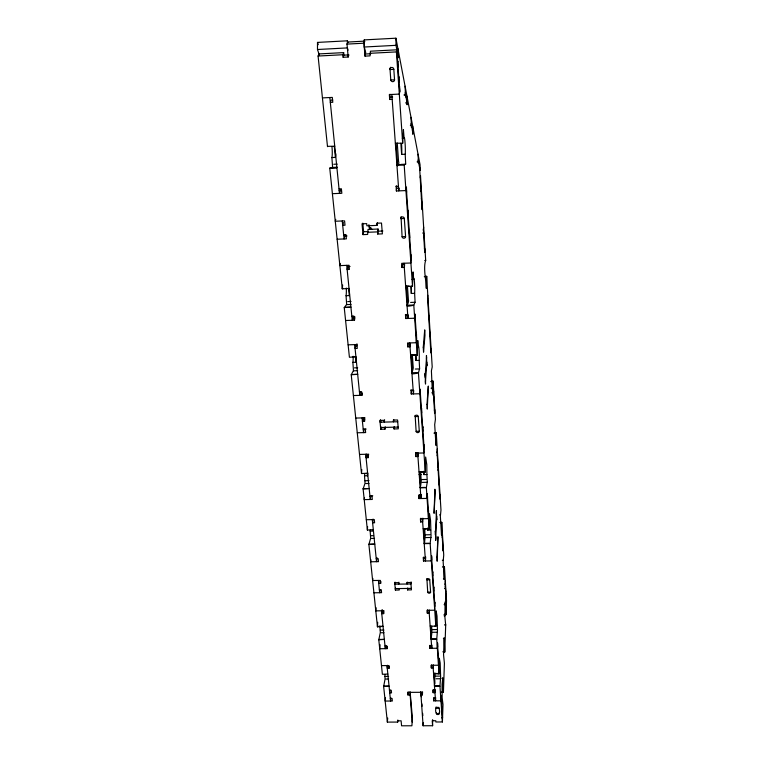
<?xml version="1.0" encoding="UTF-8"?>
<svg xmlns="http://www.w3.org/2000/svg" width="764" height="764" viewBox="0 0 764 764"><rect width="100%" height="100%" fill="white"/><g stroke="black" fill="none" stroke-linecap="round" stroke-linejoin="round"><path stroke-width="1.15" d="M319.352 55.065L317.48 49.507L317.49 42.412L347.391 40.807L347.926 42.727M443.235 566.668L444.438 566.649L444.285 579.465L443.158 561.712L443.722 555.056L441.726 522.318L440.074 522.347M433.618 673.533L439.119 673.943L439.348 658.492L440.188 663.028L440.627 677.038L439.959 686.187L442.413 721.961L435.872 721.98L435.786 720.729L432.223 720.739L432.596 725.733L423.103 725.752L420.763 691.85M441.726 522.318L441.525 535.077L440.36 516.349L440.971 510.104L436.244 432.825L434.296 432.873M430.18 626.012L435.843 626.279L436.12 610.856L437.018 616.061L437.476 630.52L436.731 639.258L439.119 673.943M423.963 471.913L423.886 474.587L426.914 474.52L426.789 464.617L425.653 457.034L425.271 472.085L419.083 471.885M436.244 432.825L436.005 445.412L434.687 424.65L435.413 419.331L433.083 381.188L431.297 381.236M433.083 381.188L432.825 393.603L432.414 388.179L431.058 388.207M423.17 528.784L429.167 528.984L429.53 513.733L430.552 520.38L431.049 535.765L430.161 543.538L435.843 626.279M425.242 276.367L426.656 276.31L426.331 288.4L425.863 282.222C425.51 278.306 423.409 266.512 425.682 260.428L420.496 175.663L420.238 177.85M444.094 604.668L445.297 604.658L445.068 602.767L444.915 617.312L445.689 625.048L444.782 652.007L443.12 652.017M427.802 528.449L427.744 530.14L430.686 530.092M441.974 709.489L442.022 708.132L442.146 712.01M445.88 596.961L445.918 595.872M446.033 599.377L446.061 598.298M442.413 721.961L442.996 704.589L442.146 697.694L442.089 684.372L442.776 677.84L443.416 692.423L441.678 692.432M443.416 692.423L444.4 663.228L443.559 654.844L444.171 637.864L444.782 652.007M444.046 614.695L446.042 614.676L446.52 600.657L444.438 566.649M445.135 584.813L445.288 580.544M441.286 699.318L441.153 695.402L440.962 700.827L433.732 700.855L433.551 698.286L435.356 698.277M445.288 587.258L445.326 586.189M441.439 701.658L441.487 700.311L441.611 704.227M445.422 589.493L445.46 588.414L444.658 588.423M445.574 591.919L445.613 590.849M445.297 604.658L445.469 600.943L446.042 614.676M438.813 707.273C442.222 717.558 433.465 716.584 436.129 706.948M439.157 713.738L439.195 712.716M443.225 546.814L443.053 551.006L442.108 533.902M435.671 697.599L435.537 700.846L432.978 665.272M437.705 647.003L437.571 642.944L437.352 648.254L429.884 648.311L429.683 645.57L431.555 645.551M442.222 537.531L442.27 536.49M438.488 658.52L438.546 657.193L438.517 665.234L431.135 665.282L431.326 667.965L433.169 667.946L433.303 664.938M442.9 548.456L442.939 547.406M436.473 713.748L436.511 712.726M432.596 725.733L432.625 719.631M433.732 700.855L433.885 697.465M435.079 689.625L434.955 692.671L433.14 692.681L432.949 690.083L434.764 690.073M442.069 534.943L442.241 530.789M433.14 692.681L433.274 689.634M410.669 355.059L417.239 355.26L417.746 340.496L418.29 347.286A7.573 0.506 88.3 0 1 419.054 350.093A7.573 0.506 88.3 0 1 419.178 360.398L419.598 368.687L418.443 372.822L425.271 472.085M440.054 495.034L439.863 499.093L437.075 451.906M429.167 528.889L426.331 487.68L427.296 482.036L426.914 474.52M433.885 591.097L433.742 586.876L433.685 588.165M438.985 484.796L439.033 483.784M431.908 645.112L431.755 648.302L429.015 610.283M431.326 667.965L431.469 664.947M434.726 603.417L434.783 602.118L434.745 610.216L427.105 610.302L427.315 613.167L429.215 613.148L429.368 610.197M439.701 496.39L439.749 495.368M377.683 622.268L377.454 626.843L383.108 626.356L378.419 626.394M435.346 534.628L436.464 512.033M429.884 648.311L430.036 645.322M435.623 538.954L436.731 516.292M438.813 482.046L438.861 481.033M432.634 572.885L432.701 571.606L432.844 575.865M437.934 467.702L437.982 466.708M438.106 470.5L438.154 469.497M405.713 286.242L412.512 286.385L413.066 271.917L413.677 279.271A7.86 0.544 88.1 0 1 414.518 282.795A7.86 0.544 88.1 0 1 414.623 293.328L415.081 302.067L413.801 305.228L417.239 355.26M437.027 452.899L437.228 448.965M423.103 725.752L423.266 722.677M431.765 560.107L431.622 555.8L431.354 560.9L423.495 561.015L423.313 557.319M437.199 455.736L437.247 454.742M420.592 694.896L422.406 694.887L422.568 691.85M427.315 613.167L427.487 609.892M426.885 578.52L427.706 592.129A1.452 1.098 3.9 0 0 429.225 593.208A1.452 1.098 3.9 0 0 430.6 592.09L429.731 579.771A1.461 1.117 3.9 0 0 428.193 578.673A1.461 1.117 3.9 0 0 426.818 579.809L429.731 579.771M367.599 526.511L367.379 530.035L373.367 529.624M425.3 556.975L425.242 557.93L423.275 557.959M425.701 556.908L425.462 560.986L422.416 518.737M428.451 511.699L428.528 510.457L428.451 518.622L420.401 518.766L420.639 521.955L422.645 521.927L422.884 518.183M434.42 410.583L434.477 409.628M434.831 409.743L434.601 413.553L433.513 393.88M387.873 674.049L382.382 674.287L378.791 639.764L380.338 632.506L379.889 625.983M423.495 561.015L423.733 557.185M427.515 497.975L427.362 493.496L427.066 498.405L418.92 498.567L418.682 495.282L420.725 495.244M433.637 397.843L433.694 396.898M433.685 391.072L433.455 394.826L432.558 394.845M361.773 469.507L361.506 473.527L367.665 473.202M420.639 521.955L420.888 518.221M412.14 722.037L409.953 691.907M434.964 672.969L434.487 686.129L439.959 686.187M431.125 349.301L430.877 352.92L427.611 297.845M421.231 494.604L420.954 498.52L417.679 453.109M409.752 694.944L407.947 694.953L408.157 691.917M423.953 445.956L424.039 444.772L423.944 452.966L415.597 453.147L415.845 456.586L417.927 456.538L418.204 452.957L416.132 453.004L415.845 456.586M430.676 349.75L430.743 348.842M426.331 487.68L420.181 487.804L421.26 481.855L420.639 471.636M395.408 143.231L402.685 143.231L403.402 129.517L404.099 138.15A8.566 0.611 87.6 0 1 405.092 143.317A8.566 0.611 87.6 0 1 405.197 154.252L405.703 164.012L404.175 164.804L412.512 286.385M422.95 431.192L422.798 426.522L422.712 427.687M429.846 336.16L429.912 335.272M418.92 498.567L419.188 494.881L421.499 494.833M356.769 346.14L356.941 343.81M425.395 382.363L426.895 362.184M411.118 581.92L410.965 583.973L394.873 584.183L395.055 582.13M429.645 332.942L429.712 332.053M384.855 674.497L385.066 679.062L383.652 686.483L387.358 722.104L397.681 722.076L397.843 720.032M421.699 412.923L421.547 408.205L421.451 409.351M428.814 319.39L428.881 318.512M425.061 377.225L426.57 357.141M407.241 582.092L407.088 584.03L406.964 582.55L410.831 582.493L411.433 589.875L407.584 589.923L407.46 588.452M407.584 589.923L407.728 587.984M428.614 316.105L428.68 315.236M420.401 393.995L420.248 389.21L419.875 393.746L411.261 393.976L411.051 389.736M427.744 302.047L427.821 301.188M427.544 298.705L427.821 295.286M415.597 453.147L415.645 452.555M415.148 415.396L416.113 431.354A1.585 1.318 4.7 0 0 417.793 432.634A1.585 1.318 4.7 0 0 419.283 431.278L418.242 416.476A1.604 1.337 4.8 0 0 416.552 415.177A1.604 1.337 4.8 0 0 415.053 416.561L418.242 416.476M389.993 689.854L389.726 692.881L391.531 692.872L391.273 690.284L389.468 690.293M387.358 722.104L387.711 718.017M390.824 697.79L390.547 701.037L386.985 665.578M349.091 288.439L342.291 288.849L342.654 284.991M398.884 582.206L398.712 584.135L398.588 582.655L394.721 582.703L395.389 590.075L399.238 590.028L399.114 588.557M432.414 388.179L432.243 389.115L431.402 370.922L432.204 366.93L426.656 276.31M387.52 665.243L387.252 668.252L389.077 668.242L389.258 666.237M385.457 697.818L385.171 701.056L392.343 701.027L392.085 698.458L390.289 698.468M395.389 590.075L395.571 588.137M355.995 356.692L349.415 357.285L344.239 307.567L346.675 304.387L346.044 295.697A7.821 1.003 87.8 0 0 346.293 288.047M380.128 644.74L379.727 648.722L387.128 648.655L387.319 646.669M416.409 335.616L416.514 334.546L416.38 342.73L407.527 342.998L407.814 346.856L410.02 346.789L410.239 344.621M424.478 248.854L424.555 248.042M411.261 393.976L411.576 390.576L413.725 390.519L413.419 393.918L409.743 342.931M424.994 249.121L424.688 252.359L423.409 229.439M431.641 626.222L431.918 632.286L431.106 639.22L436.731 639.258M385.935 647.423L386.059 646.096M385.591 645.36L385.276 648.674L381.465 610.799M423.332 230.231L423.638 227.08M415.282 319.018L415.11 314.023L414.699 318.235L405.741 318.531L405.445 314.558L407.689 314.481M423.552 233.803L423.628 233.01L422.664 233.049M382.392 612.04L382.162 609.739L381.761 613.654L383.652 613.635L383.948 610.694M422.387 206.652L422.072 209.708L419.617 167.65M407.814 346.856L408.157 343.599L410.344 343.533M421.642 202.689L421.718 201.925M421.843 206.051L421.929 205.287M421.413 199.012L421.499 198.248M379.985 589.617L379.651 592.721L378.419 580.439M379.03 580.516L378.715 583.409L380.644 583.381L380.844 581.452M420.935 191.296L421.021 190.542M376.127 607.733L375.783 610.856L383.366 610.78L383.652 613.635M408.32 315.293L407.976 318.454L403.994 263.246M420.706 187.572L420.792 186.827M393.746 419.541L393.479 421.862L393.336 420.085L397.567 419.98L398.292 428.843L394.071 428.948L394.329 426.608M405.741 318.531L406.095 315.36L408.32 315.293M410.956 255.825L411.07 254.842L410.908 262.997L401.702 263.332L402.007 267.515L404.299 267.429L404.576 265.184M376.996 557.634L376.528 561.693L372.297 519.625M372.87 578.472L372.631 580.516L380.348 580.42L380.644 583.381M409.724 237.833L409.552 232.59L409.437 233.545M370.932 559.754L370.683 561.779L378.476 561.664L378.18 558.627L376.222 558.656M384.607 419.78L384.321 422.091L384.158 420.315L379.937 420.42L380.739 429.272L384.951 429.167L385.237 426.837M373.08 519.071L372.622 522.796L374.608 522.767L374.293 519.587L366.309 519.73M424.708 528.869L425.176 537.34L424.211 543.634L430.161 543.538M380.739 429.272L381.045 426.942M408.205 215.515L408.024 210.215L407.9 211.141M402.007 267.515L402.389 264.516L404.672 264.439M389.124 686.12L383.652 686.483M370.788 495.521L370.273 499.494L365.727 454.284M380.415 419.885L380.109 422.196L397.729 421.757M412.302 354.563L413.123 366.157C414.422 371.218 406.935 375.926 418.443 372.822M377.454 626.843L368.888 544.512L370.664 538.228L370.168 531.114A6.914 0.774 89.2 0 0 370.263 530.168M364.485 497.66L364.218 499.618L372.297 499.455L371.972 496.199L369.948 496.237M406.62 192.337L406.438 186.97L405.932 190.57L396.401 190.971L396.144 186.015M366.815 456.461L366.577 454.131L366.071 457.693L368.133 457.655L368.64 454.083M327.575 146.344L334.785 146.201M361.506 473.527L351.23 374.742L353.465 370.597L352.873 362.365A7.535 0.936 88.2 0 0 353.149 356.272M401.043 216.737L402.084 236.706A1.757 1.614 8.1 0 0 403.946 238.244A1.757 1.614 8.1 0 0 405.579 236.563L404.309 218.475A1.767 1.643 8.8 0 0 402.427 216.9A1.767 1.643 8.8 0 0 400.785 218.619L404.309 218.475M364.075 429.129L363.549 432.625L362.069 417.898M365.058 417.927L362.957 417.984L362.422 421.461L364.533 421.403L364.877 419.092M367.379 530.035L363.11 488.941L365.03 483.306L364.504 475.838A7.096 0.821 88.9 0 0 364.676 473.814M396.401 190.971L396.659 186.024M353.398 395.542L361.935 395.313L362.298 393.049M360.35 391.98L359.796 395.37L354.697 344.631M384.426 639.392L378.791 639.764M404.166 164.862C389.974 164.117 400.603 167.488 398.55 161.395L397.242 143.011M376.996 225.399L376.814 223.222L381.494 223.04L382.382 233.87L377.722 234.051L378.056 229.038L368.028 229.429L367.646 234.443L363.005 234.624L362.021 223.814L366.691 223.632L366.882 225.8L376.996 225.399L377.521 222.563M377.722 234.051L378.056 229.038M355.671 345.213L355.079 348.47L357.266 348.403L356.883 344.564L348.117 344.831M399.4 86.876L399.543 86.122L399.887 91.031L399.314 94.087L389.344 94.583L389.697 99.492L392.19 99.377M345.586 320.498L354.467 320.212L354.868 318.101M399.094 82.35L398.903 76.648L398.76 77.393M351.23 374.742L357.772 374.322L352.376 374.475M398.044 66.984L397.853 61.244L397.7 61.96M363.005 234.624L363.597 231.759L362.814 223.145M389.697 99.492L389.965 94.239M369.251 488.54L363.11 488.941M407.451 286.471L408.387 299.517C409.943 304.521 401.434 307.921 413.801 305.228M402.685 143.231L396.411 51.914L396.869 49.803L370.454 51.198L370.062 55.867L365.001 56.135L363.931 43.204L364.571 41.132L347.744 42.039L347.009 44.102L348.183 57.014L343.141 57.281L342.902 54.731L343.657 52.62L318.97 53.919L318.082 56.039L327.508 146.678M342.291 288.849L329.742 168.156L332.598 167.24L331.882 157.556A8.519 1.127 86.8 0 0 331.958 146.698M350.065 266.445L347.792 266.531L347.142 269.52L349.415 269.434L349.005 265.27L339.875 265.614L340.343 263.628M374.837 544.121L368.888 544.512M390.032 69.448A1.91 1.872 42.4 0 1 391.789 67.461A1.91 1.872 42.4 0 1 393.813 69.257L394.549 79.819L390.786 80.01L390.032 69.448L390.519 67.261M390.471 67.624L390.041 69.562L393.813 69.371M343.389 222.486L342.692 225.313L345.013 225.218L344.583 220.872L335.262 221.245L335.759 219.373M340.438 189.778L339.483 193.378L329.838 97.534M365.001 56.135L365.44 51.666M348.183 57.014L348.9 54.884L343.886 55.151L343.141 57.281M365.746 52.745L364.304 47.015L364.256 39.9L395.924 38.2L420.066 164.804L420.152 170.439L418.128 159.953M347.009 44.102L363.931 43.204M317.48 49.507L347.419 47.912L348.069 50.195M364.304 47.015L396 45.324L397.987 55.581M318.082 56.039L342.902 54.731M369.852 53.318L396.411 51.914M365.631 54.005L370.664 53.738M322.437 97.897L332.302 97.41L332.789 102.29L330.325 102.414L331.127 100.084L332.76 100.008M404.385 94.812L405.541 94.755L405.579 96.942L405.073 86.179M404.022 94.994L405.187 94.937M390.184 97.171L392.658 97.047M405.569 102.901L406.715 102.844L407.097 104.783L406.973 96.168M410.344 125.325L411.433 125.267L411.462 127.33L411.003 117.293M402.303 138.236L404.099 138.15M331.882 157.556L335.415 157.394A8.519 1.098 86.9 0 0 335.778 153.774M400.852 143.25L401.625 154.414L405.197 154.252M333.753 164.279L337.268 164.126M417.411 161.51L418.424 161.462L418.452 163.381L418.042 154.185M417.144 161.92L418.156 161.873M332.56 167.44L337.249 167.23M400.947 164.413L405.684 164.203M331.022 167.946L336.991 167.688L329.742 168.156M396.974 165.034L403.01 164.766M339.025 188.899L341.393 188.794L341.842 193.282L332.397 193.684M396.067 186.464L398.455 186.368M339.025 190.723L341.374 190.628M396.822 188.269L399.2 188.164L398.779 190.876L391.827 94.459M371.103 227.92L369.184 227.997L368.897 224.692M369.69 229.219L371.867 229.133M363.597 231.759L368.21 231.578M378.237 231.186L382.869 231.005M367.455 232.294L377.54 231.893M343.628 234.672L345.949 234.577L346.378 238.865L337.134 239.227M343.829 235.169L344.975 235.121L344.067 238.96L342.253 220.968M344.745 236.076L347.047 235.98M402.084 236.706L405.579 236.563M424.736 260.467L425.682 260.428M424.287 276.702L426.637 276.625M411.997 279.328L413.677 279.271M342.348 288.467L343.475 288.429M406.849 286.204L409.122 286.128M346.044 295.697L349.339 295.582A7.821 0.974 87.8 0 0 349.52 294.341M410.803 286.424L411.29 293.443L414.623 293.328M347.744 301.579L351.039 301.474M346.636 304.607L351.029 304.464M410.631 302.439L415.062 302.286M345.433 307.309L351.01 307.128L344.239 307.567M407.078 305.237L412.713 305.046M351.851 316.325L354.076 316.258L354.467 320.212M352.863 317.117L355.069 317.041M414.269 317.996L415.377 317.958M416.666 347.333L418.29 347.286M352.729 356.798L354.907 356.731M411.767 355.021L416.16 354.897M352.873 362.365L356.062 362.27A7.535 0.917 88.2 0 0 356.349 357.705M415.549 354.763L415.95 360.493L419.178 360.398M354.496 367.866L357.686 367.771M353.436 370.827L357.676 370.702M415.301 369.041L419.589 368.916M411.949 372.765L417.383 372.612M430.839 381.58L433.064 381.513M359.433 391.712L361.573 391.655L361.935 395.313M410.994 390.308L413.152 390.251M431.803 392.811L432.701 392.782M355.738 418.061L364.18 417.851L364.533 421.403M380.596 427.506L398.159 427.076M363.196 429.11L366.157 429.072M357.266 432.777L365.641 432.577L365.287 429.062M416.113 431.354L419.283 431.278M434.067 433.217L436.225 433.159M359.519 454.418L367.799 454.236L368.133 457.655M420.124 471.865L424.249 471.78M364.504 475.838L367.503 475.771A7.105 0.812 88.9 0 0 367.713 473.107M419.016 474.616L421.279 474.568M365.001 480.737L369.002 480.651M421.203 479.572L426.245 479.467M366.004 483.536L369.002 483.469M422.244 482.39L427.286 482.285M363.167 488.664L368.238 488.559M420.21 487.518L425.328 487.422M370.464 495.826L372.765 495.788M426.579 496.772L427.592 496.753M439.52 514.888L440.36 514.879M440.064 522.691L441.716 522.662M424.182 528.65L429.177 528.564M370.168 531.114L373.08 531.066A6.914 0.754 89.2 0 0 373.157 530.283M370.635 535.717L373.548 535.669M425.137 534.819L430.017 534.733M371.61 538.467L374.522 538.419M426.14 537.579L431.039 537.493M368.936 544.207L373.854 544.13M424.24 543.338L429.196 543.252M442.337 560.26L443.158 560.251M442.413 567.031L444.428 567.003M443.397 578.931L444.209 578.921M395.274 588.605L411.328 588.404M379.355 589.789L381.274 589.76L381.57 592.692L373.911 592.788M427.706 592.129L430.6 592.09M445.622 603.894L446.405 603.885L445.173 583.744M444.419 614.304L445.221 614.294M444.094 615.822L444.906 615.813M444.858 624.761L445.67 624.751M444.887 625.057L445.689 625.048M435.757 625.439L437.151 625.42M434.907 625.85L435.852 625.84M380.31 630.099L383.977 630.061M431.88 629.612L436.502 629.565M381.236 632.754L383.986 632.726M432.844 632.277L437.466 632.239M443.406 638.389L444.237 638.389M378.839 639.439L383.49 639.401M431.125 638.99L435.814 638.943M385.008 645.933L386.861 645.924L387.128 648.655M443.091 651.616L443.932 651.616M381.484 665.616L388.819 665.568L389.077 668.242M438.975 672.215L440.322 672.205M434.535 673.533L439.128 673.504M385.056 676.446L388.628 676.426M435.193 676.15L439.692 676.121M441.974 678.356L442.843 678.356M385.963 679.053L388.637 679.034M436.129 678.766L440.627 678.738M383.69 686.148L388.217 686.129M434.506 685.891L439.061 685.862M441.659 692.022L442.518 692.022M440.436 697.971L441.334 697.971M436.464 713.595L439.147 713.586M441.659 717.864L442.547 717.864L441.105 696.758M317.49 42.412L318.235 44.665M364.256 39.9L364.734 41.829M405.159 92.75L407.069 102.624M411.089 123.501L412.78 132.229M346.722 265.356L352.242 320.278L353.063 316.067L353.36 319.008M334.279 146.153L335.415 157.394M348.642 288.611L349.339 295.582M355.518 356.845L356.062 362.27M367.217 472.897L367.503 475.771M347.792 266.531L348.031 268.861M362.957 417.984L363.292 421.279M397.681 722.076L397.557 720.824L401.11 720.815L401.577 725.8L411.901 725.781L412.398 717.95L410.125 692.069M343.657 52.62L343.886 55.151M380.692 420.257L380.892 422.463M384.789 427.41L384.951 429.167M407.947 694.953L407.718 692.365L422.196 692.299L422.406 694.887M369.786 227.185L369.957 229.2M393.928 427.181L394.071 428.948M420.916 692.022L421.298 696.768M421.881 703.873L422.072 706.251M422.645 713.356L422.836 715.725M395.972 143.326L397.595 165.874M406.19 285.535L407.537 304.292M411.185 355.241L412.455 372.803M419.551 471.684L420.553 485.723M423.638 528.612L424.631 542.526M430.667 626.547L431.498 638.102M434.019 673.227L434.773 683.694M423.648 471.283L423.886 474.587M427.601 528.067L427.744 530.14M396.869 49.803L399.744 91.785M406.314 187.868L411.242 260.018M415.005 315.064L416.676 339.474M420.152 390.337L424.192 449.394M427.296 494.719L428.671 514.888M431.555 557.071L434.917 606.291M437.514 644.262L438.679 661.213M426.427 359.099L426.465 355.461L426.856 365.832L426.751 364.151M436.359 514.239L436.368 510.61L436.721 519.921L436.626 518.508M425.214 375.162L425.109 373.453L425.51 384.063L425.548 380.291M435.461 532.317L435.365 530.875L435.719 540.387L435.738 536.634M412.694 126.127L412.808 134.263L412.445 130.51M406.687 100.686L406.715 102.844M397.901 48.581L398.015 57.921L397.538 53.251M395.924 38.2L396 45.324M347.391 40.807L347.41 44.36M416.055 355.613A7.573 0.525 88.3 0 1 415.95 360.493M411.347 286.042A7.86 0.563 88.1 0 1 411.29 293.443M401.587 144.186A8.566 0.63 87.5 0 1 401.625 154.414M394.549 79.704A1.9 1.862 35.8 0 1 392.791 81.672A1.9 1.862 35.8 0 1 390.786 79.895M435.136 492.914L434.067 513.341L434.897 489.246L435.136 492.914M436.97 557.204L437.161 561.244L437.963 536.739L436.97 557.204M427 404.404L427.267 409.084L428.308 386.068L427 404.404M423.266 347.257L423.552 352.194L424.975 335.129L424.717 329.876L423.266 347.257M438.775 708.304L436.082 708.314A1.356 0.955 3.7 0 1 437.361 707.349A1.356 0.955 3.7 0 1 438.775 708.295"/></g></svg>
